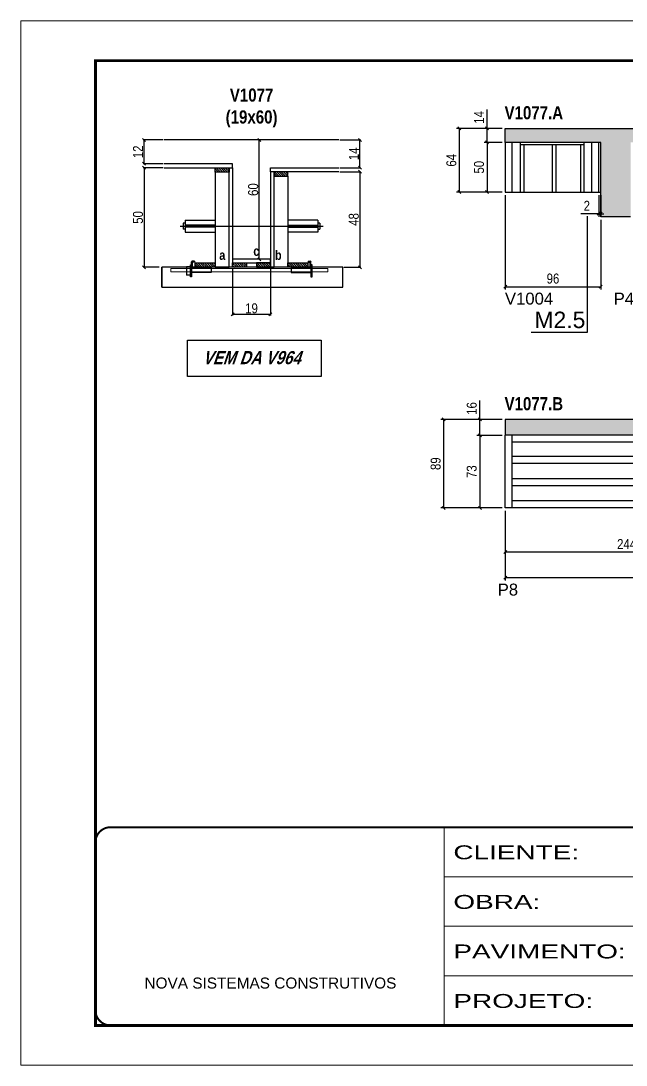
# Model space of a CAD drawing. Extents: x 3309 to 9563, y -2522 to 14608.
# Drawn here: x 8078 to 8686, y 4369 to 5419 of the extents above; entities that cross this region are included whole.
import ezdxf

# ---------------------------------------------------------------- set-up
doc = ezdxf.new("R2010")
doc.units = 0
for name, pattern in [('CONTINUO', [0]), ('DASHED', [0.75, 0.5, -0.25]), ('HIDDEN', [0.375, 0.25, -0.125])]:
    doc.linetypes.add(name, pattern=pattern)
for name, color, linetype in [('5', 5, 'Continuous'), ('barrote', 251, 'Continuous'), ('COTA', 241, 'Continuous'), ('detalhes', 4, 'Continuous'), ('NOMENCLATURA', 7, 'Continuous'), ('Painéis', 200, 'Continuous'), ('presilha', 1, 'Continuous'), ('SARR_2.2x10', 60, 'Continuous'), ('SARR_2.2x7', 40, 'Continuous'), ('SARR_3.5x7', 81, 'Continuous'), ('TENSOR', 3, 'Continuous')]:
    doc.layers.add(name, color=color, linetype=linetype)
for name, color, linetype, lineweight in [('CONCRETO', 251, 'Continuous', 25), ('Folhas', 255, 'Continuous', 9), ('SARRAFO DE PRESSAO', 251, 'DASHED', 9), ('SCO-___-LAJ', 2, 'Continuous', 0)]:
    doc.layers.add(name, color=color, linetype=linetype, lineweight=lineweight)
doc.styles.add('ARIAL', font='arial.ttf')
doc.styles.add('COTA TECNICA', font='techl___.ttf', dxfattribs={"height": 10})
doc.styles.add('COTA TECNICA 2X', font='techl___.ttf', dxfattribs={"height": 10})
doc.styles.get("Standard").update_dxf_attribs({"font": 'arial.ttf'})
doc.styles.add('TECNICA', font='techb___.ttf', dxfattribs={"height": 10})
doc.styles.add('Tecnologia', font='')
doc.styles.get('Tecnologia').set_extended_font_data('Forgotten Futurist')
doc.dimstyles.new('PAINEL', dxfattribs={"dimtxt": 10, "dimasz": 3, "dimexe": 3, "dimexo": 3, "dimgap": 3, "dimtad": 1, "dimdec": 1, "dimzin": 12, "dimdsep": 46, "dimtxsty": 'COTA TECNICA', "dimblk1": 'OBLIQUE', "dimblk2": 'OBLIQUE', "dimsah": 1, "dimcen": 0.9, "dimclrd": 4, "dimclre": 4, "dimclrt": 240, "dimadec": 1, "dimazin": 3, "dimtfac": 1, "dimtdec": 1, "dimtmove": 0, "dimatfit": 3, "dimfxl": 1, "dimtolj": 1, "dimtzin": 12, "dimarcsym": 0})
doc.dimstyles.new('SECAO', dxfattribs={"dimscale": 0.333333, "dimtxt": 5, "dimasz": 9, "dimexe": 3, "dimexo": 3, "dimgap": 3, "dimtad": 1, "dimdec": 1, "dimlfac": 0.5, "dimzin": 12, "dimdsep": 46, "dimtxsty": 'COTA TECNICA 2X', "dimblk1": 'OBLIQUE', "dimblk2": 'OBLIQUE', "dimsah": 1, "dimcen": 0.9, "dimclrd": 4, "dimclre": 4, "dimclrt": 240, "dimadec": 1, "dimazin": 3, "dimtfac": 1, "dimtdec": 1, "dimtmove": 0, "dimatfit": 3, "dimfxl": 1, "dimtolj": 1, "dimtzin": 12, "dimarcsym": 0})
pattern_1 = [(135, (41526.2587, -118340.598), (-1.122532015, -1.122532015), [])]

# ---------------------------------------------------------------- blocks, each defined once
blk = doc.blocks.new('9999999999')
at = {"color": 30, "linetype": 'CONTINUO'}
for p, q in [((98564.6, 34230.2), (98564.6, 34429.4)), ((98564.6, 34379.6), (99584, 34379.6)), ((98564.6, 34329.8), (99488, 34329.8)), ((98564.6, 34280), (99488, 34280))]:
    blk.add_line(p, q, dxfattribs=at)
at = {"color": 30, "linetype": 'CONTINUO', "const_width": 2}
blk.add_lwpolyline([(99584, 34230.2), (99584, 34414.4, 0.414214), (99569, 34429.4), (98229, 34429.4, 0.414214), (98214, 34414.4), (98214, 34245.2, 0.414214), (98229, 34230.2), (99584, 34230.2)], format="xyb", dxfattribs=at)
at = {"layer": 'Folhas'}
blk.add_lwpolyline([(98139, 34190.2), (99624, 34190.2), (99624, 35240.2), (98139, 35240.2)], close=True, dxfattribs=at)
at = {"layer": 'Folhas', "color": 30, "const_width": 3}
blk.add_lwpolyline([(98214, 34230.2), (99584, 34230.2), (99584, 35200.2), (98214, 35200.2)], close=True, dxfattribs=at)
at = {"color": 7, "linetype": 'Continuous', "ltscale": 5, "style": 'ARIAL'}
blk.add_text('NOVA SISTEMAS CONSTRUTIVOS', height=11.059, dxfattribs=at).set_placement((98263.2, 34267.2))
at = {"layer": 'Folhas', "color": 7, "style": 'Tecnologia', "width": 1.5}
for s, p in [('CLIENTE:', (98573.7, 34397.2)), ('OBRA:', (98573.7, 34347.3)), ('PAVIMENTO:', (98573.7, 34297.5)), ('PROJETO:', (98573.7, 34247.7))]:
    blk.add_text(s, height=14, dxfattribs=at).set_placement(p)
blk = doc.blocks.new('_Oblique')
at = {"color": 0, "linetype": 'ByBlock', "lineweight": -2}
blk.add_line((-0.5, -0.5), (0.5, 0.5), dxfattribs=at)
blk = doc.blocks.new('*D1319')
at = {"layer": 'COTA', "color": 4, "lineweight": -2, "transparency": 16777216}
for p, q in [((8290.7, 5170.6), (8290.7, 5123.1)), ((8328.7, 5170.6), (8328.7, 5123.1)), ((8328.7, 5124.1), (8290.7, 5124.1))]:
    blk.add_line(p, q, dxfattribs=at)
at = {"layer": 'Defpoints', "color": 0, "transparency": 16777216}
for p in [(8290.7, 5171.6), (8328.7, 5171.6), (8290.7, 5124.1)]:
    blk.add_point(p, dxfattribs=at)
at = {"layer": 'COTA', "color": 4, "lineweight": -2, "transparency": 16777216, "xscale": 3, "yscale": 3, "zscale": 3, "rotation": 180}
blk.add_blockref('_Oblique', (8290.7, 5124.1), dxfattribs=at)
at = {"layer": 'COTA', "color": 4, "lineweight": -2, "transparency": 16777216, "xscale": 3, "yscale": 3, "zscale": 3}
blk.add_blockref('_Oblique', (8328.7, 5124.1), dxfattribs=at)
at = {"layer": 'COTA', "color": 240, "transparency": 16777216, "insert": (8309.7, 5130.2), "char_height": 10, "attachment_point": 5, "style": 'COTA TECNICA 2X'}
blk.add_mtext('\\A1;19', dxfattribs=at)
blk = doc.blocks.new('PRESILHA METÁLICA 1')
at = {"layer": 'presilha'}
for p, q in [((7.5, 10.6), (7.5, 19.9)), ((12, 21), (8.6, 21)), ((9, 11.6), (9, 18.9)), ((12, 19.5), (9.6, 19.5)), ((12, 21), (12, 19.5)), ((0, 13), (6, 13)), ((0, 13), (0, 0)), ((6, 0), (0, 0)), ((6, 15.5), (7.5, 15.5)), ((6, -2.5), (6, 15.5)), ((6, 13), (6, 0)), ((7.5, 15.5), (7.5, -2.5)), ((37.5, 4.1), (7.5, 4.1)), ((37.5, 11), (9.6, 11)), ((37.5, 11), (37.5, 4.1)), ((7.5, -2.5), (6, -2.5))]:
    blk.add_line(p, q, dxfattribs=at)
for centre, radius, start, end in [((8.6, 19.9), 1.14, 90, 180), ((9.6, 18.9), 0.57, 90, 180), ((9.6, 11.6), 0.57, 180, 270)]:
    blk.add_arc(centre, radius, start, end, dxfattribs=at)
blk = doc.blocks.new('PRESILHA METÁLICA 2')
at = {"layer": 'presilha'}
for p, q in [((-5.2, 23.5), (-5.2, 22)), ((-5.2, 23.5), (-1.9, 23.5)), ((-5.2, 22), (-2.8, 22)), ((-2.2, 14.1), (-2.2, 21.4)), ((0.8, 18), (-0.8, 18)), ((-0.8, 18), (-0.8, 0)), ((-0.8, 14.6), (-0.8, 22.4)), ((0.8, 0), (0.8, 18)), ((-30.8, 13.5), (-30.8, 6.6)), ((-30.8, 13.5), (-2.8, 13.5)), ((-30.8, 6.6), (-0.8, 6.6)), ((-0.8, 0), (0.8, 0))]:
    blk.add_line(p, q, dxfattribs=at)
for centre, radius, start, end in [((-2.8, 21.4), 0.57, 0, 90), ((-1.9, 22.4), 1.14, 0, 90), ((-2.8, 14.1), 0.57, 270, 0)]:
    blk.add_arc(centre, radius, start, end, dxfattribs=at)
blk = doc.blocks.new('*D1320')
at = {"layer": 'COTA', "color": 4, "lineweight": -2, "transparency": 16777216}
for p, q in [((8221, 5271.6), (8200.7, 5271.6)), ((8201.7, 5271.6), (8201.7, 5171.6)), ((8216.9, 5171.6), (8200.7, 5171.6))]:
    blk.add_line(p, q, dxfattribs=at)
at = {"layer": 'Defpoints', "color": 0, "transparency": 16777216}
for p in [(8222, 5271.6), (8201.7, 5171.6), (8217.9, 5171.6)]:
    blk.add_point(p, dxfattribs=at)
at = {"layer": 'COTA', "color": 4, "lineweight": -2, "transparency": 16777216, "xscale": 3, "yscale": 3, "zscale": 3}
for p, rotation in [((8201.7, 5271.6), 90), ((8201.7, 5171.6), 270)]:
    blk.add_blockref('_Oblique', p, dxfattribs=dict(at, rotation=rotation))
at = {"layer": 'COTA', "color": 240, "transparency": 16777216, "insert": (8195.6, 5221.6), "char_height": 10, "attachment_point": 5, "rotation": 90, "style": 'COTA TECNICA 2X'}
blk.add_mtext('\\A1;50', dxfattribs=at)
blk = doc.blocks.new('*D1321')
at = {"layer": 'COTA', "color": 4, "lineweight": -2, "transparency": 16777216}
for p, q in [((8398.4, 5267.6), (8419.6, 5267.6)), ((8418.6, 5267.6), (8418.6, 5171.6)), ((8402.5, 5171.6), (8419.6, 5171.6))]:
    blk.add_line(p, q, dxfattribs=at)
at = {"layer": 'Defpoints', "color": 0, "transparency": 16777216}
for p in [(8397.4, 5267.6), (8401.5, 5171.6), (8418.6, 5171.6)]:
    blk.add_point(p, dxfattribs=at)
at = {"layer": 'COTA', "color": 4, "lineweight": -2, "transparency": 16777216, "xscale": 3, "yscale": 3, "zscale": 3}
for p, rotation in [((8418.6, 5267.6), 90), ((8418.6, 5171.6), 270)]:
    blk.add_blockref('_Oblique', p, dxfattribs=dict(at, rotation=rotation))
at = {"layer": 'COTA', "color": 240, "transparency": 16777216, "insert": (8412.5, 5219.6), "char_height": 10, "attachment_point": 5, "rotation": 90, "style": 'COTA TECNICA 2X'}
blk.add_mtext('\\A1;48', dxfattribs=at)
blk = doc.blocks.new('*D1322')
at = {"layer": 'COTA', "color": 4, "lineweight": -2, "transparency": 16777216}
for p, q in [((8327.7, 5299.6), (8316.5, 5299.6)), ((8317.5, 5179.6), (8317.5, 5299.6)), ((8327.7, 5179.6), (8316.5, 5179.6))]:
    blk.add_line(p, q, dxfattribs=at)
at = {"layer": 'Defpoints', "color": 0, "transparency": 16777216}
for p in [(8317.5, 5299.6), (8328.7, 5299.6), (8328.7, 5179.6)]:
    blk.add_point(p, dxfattribs=at)
at = {"layer": 'COTA', "color": 4, "lineweight": -2, "transparency": 16777216, "xscale": 3, "yscale": 3, "zscale": 3}
for p, rotation in [((8317.5, 5299.6), 90), ((8317.5, 5179.6), 270)]:
    blk.add_blockref('_Oblique', p, dxfattribs=dict(at, rotation=rotation))
at = {"layer": 'COTA', "color": 240, "transparency": 16777216, "insert": (8311.4, 5249.6), "char_height": 10, "attachment_point": 5, "rotation": 90, "style": 'COTA TECNICA 2X'}
blk.add_mtext('\\A1;60', dxfattribs=at)
blk = doc.blocks.new('*D1323')
at = {"layer": 'COTA', "color": 4, "lineweight": -2, "transparency": 16777216}
for p, q in [((8398.4, 5299.6), (8419.6, 5299.6)), ((8418.6, 5271.6), (8418.6, 5299.6)), ((8398.4, 5271.6), (8419.6, 5271.6))]:
    blk.add_line(p, q, dxfattribs=at)
at = {"layer": 'Defpoints', "color": 0, "transparency": 16777216}
for p in [(8397.4, 5299.6), (8418.6, 5299.6), (8397.4, 5271.6)]:
    blk.add_point(p, dxfattribs=at)
at = {"layer": 'COTA', "color": 4, "lineweight": -2, "transparency": 16777216, "xscale": 3, "yscale": 3, "zscale": 3}
for p, rotation in [((8418.6, 5299.6), 90), ((8418.6, 5271.6), 270)]:
    blk.add_blockref('_Oblique', p, dxfattribs=dict(at, rotation=rotation))
at = {"layer": 'COTA', "color": 240, "transparency": 16777216, "insert": (8412.6, 5285.6), "char_height": 10, "attachment_point": 5, "rotation": 90, "style": 'COTA TECNICA 2X'}
blk.add_mtext('\\A1;14', dxfattribs=at)
blk = doc.blocks.new('*D1326')
at = {"layer": 'COTA', "color": 4, "lineweight": -2, "transparency": 16777216}
for p, q in [((8221, 5299.6), (8200.7, 5299.6)), ((8201.7, 5275.6), (8201.7, 5299.6)), ((8221, 5275.6), (8200.7, 5275.6))]:
    blk.add_line(p, q, dxfattribs=at)
at = {"layer": 'Defpoints', "color": 0, "transparency": 16777216}
for p in [(8201.7, 5299.6), (8222, 5299.6), (8222, 5275.6)]:
    blk.add_point(p, dxfattribs=at)
at = {"layer": 'COTA', "color": 4, "lineweight": -2, "transparency": 16777216, "xscale": 3, "yscale": 3, "zscale": 3}
for p, rotation in [((8201.7, 5299.6), 90), ((8201.7, 5275.6), 270)]:
    blk.add_blockref('_Oblique', p, dxfattribs=dict(at, rotation=rotation))
at = {"layer": 'COTA', "color": 240, "transparency": 16777216, "insert": (8195.6, 5287.6), "char_height": 10, "attachment_point": 5, "rotation": 90, "style": 'COTA TECNICA 2X'}
blk.add_mtext('\\A1;12', dxfattribs=at)
blk = doc.blocks.new('*D1327')
at = {"layer": 'COTA', "color": 4, "lineweight": -2, "transparency": 16777216}
for p, q in [((8564.7, 5244.1), (8564.7, 5149)), ((8660.7, 5219.1), (8660.7, 5149)), ((8564.7, 5152), (8660.7, 5152))]:
    blk.add_line(p, q, dxfattribs=at)
at = {"layer": 'Defpoints', "color": 0, "transparency": 16777216}
for p in [(8564.7, 5247.1), (8660.7, 5222.1), (8660.7, 5152)]:
    blk.add_point(p, dxfattribs=at)
at = {"layer": 'COTA', "color": 4, "lineweight": -2, "transparency": 16777216, "xscale": 3, "yscale": 3, "zscale": 3, "rotation": 180}
blk.add_blockref('_Oblique', (8564.7, 5152), dxfattribs=at)
at = {"layer": 'COTA', "color": 4, "lineweight": -2, "transparency": 16777216, "xscale": 3, "yscale": 3, "zscale": 3}
blk.add_blockref('_Oblique', (8660.7, 5152), dxfattribs=at)
at = {"layer": 'COTA', "color": 240, "transparency": 16777216, "insert": (8612.7, 5160.1), "char_height": 10, "attachment_point": 5, "style": 'COTA TECNICA'}
blk.add_mtext('\\A1;96', dxfattribs=at)
blk = doc.blocks.new('*D1331')
at = {"layer": 'COTA', "color": 4, "lineweight": -2, "transparency": 16777216}
for p, q in [((8658.7, 5244.1), (8658.7, 5222.3)), ((8660.7, 5244.1), (8660.7, 5222.3)), ((8658.7, 5225.3), (8640.6, 5225.3)), ((8660.7, 5225.3), (8658.7, 5225.3)), ((8660.7, 5225.3), (8663.7, 5225.3))]:
    blk.add_line(p, q, dxfattribs=at)
at = {"layer": 'Defpoints', "color": 0, "transparency": 16777216}
for p in [(8658.7, 5247.1), (8660.7, 5247.1), (8660.7, 5225.3)]:
    blk.add_point(p, dxfattribs=at)
at = {"layer": 'COTA', "color": 4, "lineweight": -2, "transparency": 16777216, "xscale": 3, "yscale": 3, "zscale": 3}
blk.add_blockref('_Oblique', (8658.7, 5225.3), dxfattribs=at)
at = {"layer": 'COTA', "color": 4, "lineweight": -2, "transparency": 16777216, "xscale": 3, "yscale": 3, "zscale": 3, "rotation": 180}
blk.add_blockref('_Oblique', (8660.7, 5225.3), dxfattribs=at)
at = {"layer": 'COTA', "color": 240, "transparency": 16777216, "insert": (8646.7, 5233.3), "char_height": 10, "attachment_point": 5, "style": 'COTA TECNICA'}
blk.add_mtext('\\A1;2', dxfattribs=at)
blk = doc.blocks.new('*D1382')
at = {"layer": 'COTA', "color": 4, "lineweight": -2, "transparency": 16777216}
for p, q in [((8561.7, 5297.1), (8543.5, 5297.1)), ((8546.5, 5297.1), (8546.5, 5247.1)), ((8561.7, 5247.1), (8543.5, 5247.1))]:
    blk.add_line(p, q, dxfattribs=at)
at = {"layer": 'Defpoints', "color": 0, "transparency": 16777216}
for p in [(8564.7, 5297.1), (8546.5, 5247.1), (8564.7, 5247.1)]:
    blk.add_point(p, dxfattribs=at)
at = {"layer": 'COTA', "color": 4, "lineweight": -2, "transparency": 16777216, "xscale": 3, "yscale": 3, "zscale": 3}
for p, rotation in [((8546.5, 5297.1), 90), ((8546.5, 5247.1), 270)]:
    blk.add_blockref('_Oblique', p, dxfattribs=dict(at, rotation=rotation))
at = {"layer": 'COTA', "color": 240, "transparency": 16777216, "insert": (8538.4, 5272.1), "char_height": 10, "attachment_point": 5, "rotation": 90, "style": 'COTA TECNICA'}
blk.add_mtext('\\A1;50', dxfattribs=at)
blk = doc.blocks.new('*D1383')
at = {"layer": 'COTA', "color": 4, "lineweight": -2, "transparency": 16777216}
for p, q in [((8546.5, 5311.1), (8546.5, 5330.2)), ((8561.7, 5311.1), (8543.5, 5311.1)), ((8546.5, 5297.1), (8546.5, 5311.1)), ((8561.7, 5297.1), (8543.5, 5297.1))]:
    blk.add_line(p, q, dxfattribs=at)
at = {"layer": 'Defpoints', "color": 0, "transparency": 16777216}
for p in [(8546.5, 5311.1), (8564.7, 5311.1), (8564.7, 5297.1)]:
    blk.add_point(p, dxfattribs=at)
at = {"layer": 'COTA', "color": 4, "lineweight": -2, "transparency": 16777216, "xscale": 3, "yscale": 3, "zscale": 3}
for p, rotation in [((8546.5, 5311.1), 90), ((8546.5, 5297.1), 270)]:
    blk.add_blockref('_Oblique', p, dxfattribs=dict(at, rotation=rotation))
at = {"layer": 'COTA', "color": 240, "transparency": 16777216, "insert": (8538.4, 5322.2), "char_height": 10, "attachment_point": 5, "rotation": 90, "style": 'COTA TECNICA'}
blk.add_mtext('\\A1;14', dxfattribs=at)
blk = doc.blocks.new('*D1386')
at = {"layer": 'COTA', "color": 4, "linetype": 'ByBlock', "lineweight": -2, "transparency": 16777216}
for p, q in [((8564.7, 4926.5), (8564.7, 4882.1)), ((8808.7, 4926.5), (8808.7, 4882.1)), ((8808.7, 4885.1), (8564.7, 4885.1))]:
    blk.add_line(p, q, dxfattribs=at)
at = {"layer": 'Defpoints', "color": 0, "linetype": 'ByBlock', "transparency": 16777216}
for p in [(8564.7, 4929.5), (8808.7, 4929.5), (8564.7, 4885.1)]:
    blk.add_point(p, dxfattribs=at)
at = {"layer": 'COTA', "color": 4, "linetype": 'ByBlock', "lineweight": -2, "transparency": 16777216, "xscale": 3, "yscale": 3, "zscale": 3, "rotation": 180}
blk.add_blockref('_Oblique', (8564.7, 4885.1), dxfattribs=at)
at = {"layer": 'COTA', "color": 4, "linetype": 'ByBlock', "lineweight": -2, "transparency": 16777216, "xscale": 3, "yscale": 3, "zscale": 3}
blk.add_blockref('_Oblique', (8808.7, 4885.1), dxfattribs=at)
at = {"layer": 'COTA', "color": 240, "linetype": 'ByBlock', "transparency": 16777216, "insert": (8686.7, 4893.2), "char_height": 10, "attachment_point": 5, "style": 'COTA TECNICA'}
blk.add_mtext('\\A1;244', dxfattribs=at)
blk = doc.blocks.new('*D1389')
at = {"layer": 'COTA', "color": 4, "linetype": 'ByBlock', "lineweight": -2, "transparency": 16777216}
for p, q in [((8564.7, 4926.5), (8564.7, 4856.4)), ((9111.7, 4926.5), (9111.7, 4856.4)), ((9111.7, 4859.4), (8564.7, 4859.4))]:
    blk.add_line(p, q, dxfattribs=at)
at = {"layer": 'Defpoints', "color": 0, "linetype": 'ByBlock', "transparency": 16777216}
for p in [(8564.7, 4929.5), (9111.7, 4929.5), (8564.7, 4859.4)]:
    blk.add_point(p, dxfattribs=at)
at = {"layer": 'COTA', "color": 4, "linetype": 'ByBlock', "lineweight": -2, "transparency": 16777216, "xscale": 3, "yscale": 3, "zscale": 3, "rotation": 180}
blk.add_blockref('_Oblique', (8564.7, 4859.4), dxfattribs=at)
at = {"layer": 'COTA', "color": 4, "linetype": 'ByBlock', "lineweight": -2, "transparency": 16777216, "xscale": 3, "yscale": 3, "zscale": 3}
blk.add_blockref('_Oblique', (9111.7, 4859.4), dxfattribs=at)
at = {"layer": 'COTA', "color": 240, "linetype": 'ByBlock', "transparency": 16777216, "insert": (8838.2, 4867.5), "char_height": 10, "attachment_point": 5, "style": 'COTA TECNICA'}
blk.add_mtext('\\A1;547', dxfattribs=at)
blk = doc.blocks.new('*D1393')
at = {"layer": 'COTA', "color": 4, "lineweight": -2, "transparency": 16777216}
for p, q in [((8561.7, 5018.5), (8499.9, 5018.5)), ((8502.9, 4929.5), (8502.9, 5018.5)), ((8561.7, 4929.5), (8499.9, 4929.5))]:
    blk.add_line(p, q, dxfattribs=at)
at = {"layer": 'Defpoints', "color": 0, "transparency": 16777216}
for p in [(8502.9, 5018.5), (8564.7, 5018.5), (8564.7, 4929.5)]:
    blk.add_point(p, dxfattribs=at)
at = {"layer": 'COTA', "color": 4, "lineweight": -2, "transparency": 16777216, "xscale": 3, "yscale": 3, "zscale": 3}
for p, rotation in [((8502.9, 5018.5), 90), ((8502.9, 4929.5), 270)]:
    blk.add_blockref('_Oblique', p, dxfattribs=dict(at, rotation=rotation))
at = {"layer": 'COTA', "color": 240, "transparency": 16777216, "insert": (8494.8, 4974), "char_height": 10, "attachment_point": 5, "rotation": 90, "style": 'COTA TECNICA'}
blk.add_mtext('\\A1;89', dxfattribs=at)
blk = doc.blocks.new('*D1398')
at = {"layer": 'COTA', "color": 4, "lineweight": -2, "transparency": 16777216}
for p, q in [((8561.7, 5002.5), (8536.2, 5002.5)), ((8539.2, 5002.5), (8539.2, 4929.5)), ((8561.7, 4929.5), (8536.2, 4929.5))]:
    blk.add_line(p, q, dxfattribs=at)
at = {"layer": 'Defpoints', "color": 0, "transparency": 16777216}
for p in [(8564.7, 5002.5), (8539.2, 4929.5), (8564.7, 4929.5)]:
    blk.add_point(p, dxfattribs=at)
at = {"layer": 'COTA', "color": 4, "lineweight": -2, "transparency": 16777216, "xscale": 3, "yscale": 3, "zscale": 3}
for p, rotation in [((8539.2, 5002.5), 90), ((8539.2, 4929.5), 270)]:
    blk.add_blockref('_Oblique', p, dxfattribs=dict(at, rotation=rotation))
at = {"layer": 'COTA', "color": 240, "transparency": 16777216, "insert": (8531, 4966), "char_height": 10, "attachment_point": 5, "rotation": 90, "style": 'COTA TECNICA'}
blk.add_mtext('\\A1;73', dxfattribs=at)
blk = doc.blocks.new('*D1394')
at = {"layer": 'COTA', "color": 4, "lineweight": -2, "transparency": 16777216}
for p, q in [((8539.2, 5018.5), (8539.2, 5037.5)), ((8561.7, 5018.5), (8536.2, 5018.5)), ((8539.2, 5002.5), (8539.2, 5018.5)), ((8561.7, 5002.5), (8536.2, 5002.5))]:
    blk.add_line(p, q, dxfattribs=at)
at = {"layer": 'Defpoints', "color": 0, "transparency": 16777216}
for p in [(8539.2, 5018.5), (8564.7, 5018.5), (8564.7, 5002.5)]:
    blk.add_point(p, dxfattribs=at)
at = {"layer": 'COTA', "color": 4, "lineweight": -2, "transparency": 16777216, "xscale": 3, "yscale": 3, "zscale": 3}
for p, rotation in [((8539.2, 5018.5), 90), ((8539.2, 5002.5), 270)]:
    blk.add_blockref('_Oblique', p, dxfattribs=dict(at, rotation=rotation))
at = {"layer": 'COTA', "color": 240, "transparency": 16777216, "insert": (8531.1, 5029.5), "char_height": 10, "attachment_point": 5, "rotation": 90, "style": 'COTA TECNICA'}
blk.add_mtext('\\A1;16', dxfattribs=at)
blk = doc.blocks.new('*D1400')
at = {"layer": 'COTA', "color": 4, "lineweight": -2, "transparency": 16777216}
for p, q in [((8561.7, 5311.1), (8515.7, 5311.1)), ((8518.7, 5247.1), (8518.7, 5311.1)), ((8561.7, 5247.1), (8515.7, 5247.1))]:
    blk.add_line(p, q, dxfattribs=at)
at = {"layer": 'Defpoints', "color": 0, "transparency": 16777216}
for p in [(8518.7, 5311.1), (8564.7, 5311.1), (8564.7, 5247.1)]:
    blk.add_point(p, dxfattribs=at)
at = {"layer": 'COTA', "color": 4, "lineweight": -2, "transparency": 16777216, "xscale": 3, "yscale": 3, "zscale": 3}
for p, rotation in [((8518.7, 5311.1), 90), ((8518.7, 5247.1), 270)]:
    blk.add_blockref('_Oblique', p, dxfattribs=dict(at, rotation=rotation))
at = {"layer": 'COTA', "color": 240, "transparency": 16777216, "insert": (8510.6, 5279.1), "char_height": 10, "attachment_point": 5, "rotation": 90, "style": 'COTA TECNICA'}
blk.add_mtext('\\A1;64', dxfattribs=at)

msp = doc.modelspace()

# ---------------------------------------------------------------- hatches: boundary and pattern name
at = {"layer": 'COTA'}
h = msp.add_hatch(dxfattribs=at)
h.set_pattern_fill('AR-CONC', color=256, scale=0.03)
h.set_pattern_definition([(50, (4, -25.072), (5.46554, -0.4781726), [0.5715, -6.2865]), (355, (4, -25.072), (-1.0573026, 5.7317054), [0.4572, -5.0292175]), (100.451445, (4.4555, -25.1117), (4.4082374, 5.2535326), [0.4857003, -5.3427073]), (46.1842, (4, -23.548), (8.1323712, -1.26127), [0.85725, -9.42975]), (96.63556, (4.678, -23.653), (7.122124, 7.422784), [0.728551, -8.014068]), (351.18415, (4, -23.548), (7.122124, 7.422784), [0.685799, -7.543792]), (21, (4.762, -23.929), (4.5484317, -3.067956), [0.5715, -6.2865]), (326, (4.762, -23.929), (1.8540609, 5.525639), [0.4572, -5.0292]), (71.451445, (5.141, -24.1845), (6.4024926, 2.457683), [0.4857003, -5.342698]), (37.5, (4, -25.0719), (0.0926581, 2.53665117), [0, -4.96824, 0, -5.1054, 0, -5.04825]), (7.5, (4, -25.072), (2.0045899, 3.00541724), [0, -2.91084, 0, -4.85394, 0, -1.92405]), (327.5, (2.3007, -25.0719), (4.06771786, -0.17186232), [0, -1.905, 0, -5.9436, 0, -7.8867]), (317.5, (1.5387, -25.072), (4.4438754, 0.7627947), [0, -2.4765, 0, -3.94716, 0, -5.6007])])
h.paths.add_polyline_path([(8690.74, 5297.1), (9237.74, 5297.1), (9237.74, 5311.1), (8564.74, 5311.1), (8564.74, 5297.1), (8660.74, 5297.1), (8660.74, 5247.1), (8660.74, 5222.1), (8690.74, 5222.1)])
h = msp.add_hatch(dxfattribs=at)
h.set_pattern_fill('AR-CONC', color=256, scale=0.03)
h.set_pattern_definition([(50, (0, -317.642), (5.46554, -0.4781726), [0.5715, -6.2865]), (355, (0, -317.642), (-1.0573026, 5.7317054), [0.4572, -5.0292175]), (100.451445, (0.4555, -317.682), (4.4082374, 5.2535326), [0.4857003, -5.3427073]), (46.1842, (0, -316.118), (8.1323712, -1.26127), [0.85725, -9.42975]), (96.63556, (0.678, -316.223), (7.122124, 7.422784), [0.728551, -8.014068]), (351.18415, (0, -316.118), (7.122124, 7.422784), [0.685799, -7.543792]), (21, (0.762, -316.499), (4.5484317, -3.067956), [0.5715, -6.2865]), (326, (0.762, -316.499), (1.8540609, 5.525639), [0.4572, -5.0292]), (71.451445, (1.141, -316.755), (6.4024926, 2.457683), [0.4857003, -5.342698]), (37.5, (0, -317.6422), (0.0926581, 2.53665117), [0, -4.96824, 0, -5.1054, 0, -5.04825]), (7.5, (0, -317.6422), (2.0045899, 3.00541724), [0, -2.91084, 0, -4.85394, 0, -1.92405]), (327.5, (-1.6993, -317.6422), (4.06771786, -0.17186232), [0, -1.905, 0, -5.9436, 0, -7.8867]), (317.5, (-2.4613, -317.6422), (4.4438754, 0.7627947), [0, -2.4765, 0, -3.94716, 0, -5.6007])])
h.paths.add_polyline_path([(9111.74, 4929.53), (9141.74, 4929.53), (9141.74, 4954.53), (9141.74, 5004.53), (9237.74, 5004.53), (9237.74, 5018.53), (8564.74, 5018.53), (8564.74, 5002.53), (9111.74, 5002.53)])
at = {"layer": 'SARR_2.2x10'}
h = msp.add_hatch(dxfattribs=at)
h.set_pattern_fill('ANSI31', color=256, scale=0.5, angle=90)
h.set_pattern_definition([(135, (41446.6587, -118340.598), (-1.122532015, -1.122532015), [])])
h.paths.add_polyline_path([(8253.12, 5175.97), (8253.12, 5171.57), (8273.12, 5171.57), (8273.12, 5175.97)])
h = msp.add_hatch(dxfattribs=at)
h.set_pattern_fill('ANSI31', color=256, scale=0.5, angle=90)
h.set_pattern_definition([(135, (41539.8587, -118340.598), (-1.122532015, -1.122532015), [])])
h.paths.add_polyline_path([(8346.32, 5175.97), (8346.32, 5171.57), (8366.32, 5171.57), (8366.32, 5175.97)])
at = {"layer": 'SARR_2.2x7'}
h = msp.add_hatch(dxfattribs=at)
h.set_pattern_fill('ANSI31', color=256, scale=0.5, angle=90)
h.set_pattern_definition([(135, (41460.6587, -118244.998), (-1.122532015, -1.122532015), [])])
h.paths.add_polyline_path([(8287.12, 5271.57), (8287.12, 5267.17), (8273.12, 5267.17), (8273.12, 5271.57)])
h = msp.add_hatch(dxfattribs=at)
h.set_pattern_fill('ANSI31', color=256, scale=0.5, angle=90)
h.set_pattern_definition([(135, (41440.6587, -118248.998), (-1.122532015, -1.122532015), [])])
h.paths.add_polyline_path([(8332.32, 5267.57), (8332.32, 5263.17), (8346.32, 5263.17), (8346.32, 5267.57)])
h = msp.add_hatch(dxfattribs=at)
h.set_pattern_fill('ANSI31', color=256, scale=0.5, angle=90)
h.set_pattern_definition(pattern_1)
h.paths.add_polyline_path([(8304.72, 5171.57), (8304.72, 5175.97), (8290.72, 5175.97), (8290.72, 5171.57)])
h = msp.add_hatch(dxfattribs=at)
h.set_pattern_fill('ANSI31', color=256, scale=0.5, angle=90)
h.set_pattern_definition(pattern_1)
h.paths.add_polyline_path([(8314.72, 5175.97), (8314.72, 5171.57), (8328.72, 5171.57), (8328.72, 5175.97)])

# ---------------------------------------------------------------- linework, layer by layer
at = {"ltscale": 3}
for p, q in [((8243.12, 5218.74), (8243.12, 5206.74)), ((8243.12, 5218.74), (8273.12, 5218.74)), ((8376.32, 5218.74), (8346.32, 5218.74)), ((8376.32, 5218.74), (8376.32, 5206.74)), ((8241.12, 5215.74), (8241.12, 5209.74)), ((8243.12, 5215.74), (8241.12, 5215.74)), ((8243.12, 5209.74), (8241.12, 5209.74)), ((8273.12, 5213.74), (8243.12, 5213.74)), ((8273.12, 5211.74), (8243.12, 5211.74)), ((8346.32, 5213.74), (8376.32, 5213.74)), ((8346.32, 5211.74), (8376.32, 5211.74)), ((8378.32, 5215.74), (8376.32, 5215.74)), ((8376.32, 5209.74), (8378.32, 5209.74)), ((8378.32, 5215.74), (8378.32, 5209.74)), ((8243.12, 5206.74), (8273.12, 5206.74)), ((8376.32, 5206.74), (8346.32, 5206.74))]:
    msp.add_line(p, q, dxfattribs=at)
at = {"layer": 'barrote'}
msp.add_lwpolyline([(8219.66, 5151.57), (8401.58, 5151.57), (8401.58, 5171.57), (8219.66, 5171.57)], close=True, dxfattribs=at)
at = {"layer": 'CONCRETO', "linetype": 'Continuous'}
msp.add_line((8397.42, 5299.57), (8222.02, 5299.57), dxfattribs=at)
at = {"layer": 'COTA'}
for p, q in [((8564.74, 5297.1), (8564.74, 5311.1)), ((8564.74, 5311.1), (9237.74, 5311.1)), ((8660.74, 5222.1), (8660.74, 5247.1)), ((8690.74, 5222.1), (8660.74, 5222.1)), ((9237.74, 5018.53), (8564.74, 5018.53)), ((8564.74, 5018.53), (8564.74, 5002.53))]:
    msp.add_line(p, q, dxfattribs=at)
at = {"layer": 'detalhes', "color": 250}
msp.add_line((8219.66, 5151.57), (8219.66, 5171.57), dxfattribs=at)
at = {"layer": 'NOMENCLATURA', "linetype": 'Continuous'}
for p, q in [((8647.29, 5106.18), (8647.29, 5222.82)), ((8590.73, 5106.18), (8647.29, 5106.18))]:
    msp.add_line(p, q, dxfattribs=at)
at = {"layer": 'NOMENCLATURA', "elevation": 0}
msp.add_lwpolyline([(8245.28, 5098.21), (8379.82, 5098.21), (8379.82, 5061.75), (8245.28, 5061.75)], close=True, dxfattribs=at)
at = {"layer": 'Painéis', "linetype": 'ByBlock'}
for p, q in [((8660.74, 5297.1), (8564.74, 5297.1)), ((8564.74, 5297.1), (8564.74, 5247.1)), ((8658.74, 5247.1), (8658.74, 5297.1)), ((8660.74, 5247.1), (8660.74, 5297.1)), ((8564.74, 5247.1), (8660.74, 5247.1)), ((9111.74, 5002.53), (8564.74, 5002.53)), ((8564.74, 4929.53), (8564.74, 5002.53)), ((9111.74, 4929.53), (8564.74, 4929.53))]:
    msp.add_line(p, q, dxfattribs=at)
at = {"layer": 'Painéis', "linetype": 'Continuous', "elevation": 0}
for points in [[(8222.02, 5271.57), (8290.72, 5271.57), (8290.72, 5275.57), (8222.02, 5275.57)], [(8397.42, 5267.57), (8328.72, 5267.57), (8328.72, 5271.57), (8397.42, 5271.57)]]:
    msp.add_lwpolyline(points, dxfattribs=at)
at = {"layer": 'Painéis', "linetype": 'Continuous'}
for points in [[(8287.12, 5171.57), (8287.12, 5271.57), (8290.72, 5271.57), (8290.72, 5171.57)], [(8332.32, 5171.57), (8332.32, 5267.57), (8328.72, 5267.57), (8328.72, 5171.57)], [(8328.72, 5179.57), (8290.72, 5179.57), (8290.72, 5175.97), (8328.72, 5175.97)]]:
    msp.add_lwpolyline(points, close=True, dxfattribs=at)
at = {"layer": 'SARR_2.2x10'}
for points in [[(8253.12, 5175.97), (8273.12, 5175.97), (8273.12, 5171.57), (8253.12, 5171.57)], [(8346.32, 5175.97), (8366.32, 5175.97), (8366.32, 5171.57), (8346.32, 5171.57)]]:
    msp.add_lwpolyline(points, close=True, dxfattribs=at)
at = {"layer": 'SARR_2.2x7', "linetype": 'Continuous'}
for p, q in [((8571.74, 5247.1), (8571.74, 5297.1)), ((8579.74, 5294.9), (8643.74, 5294.9)), ((8651.74, 5247.1), (8651.74, 5297.1)), ((8571.74, 4929.53), (8571.74, 5002.53)), ((8808.74, 4995.53), (8571.74, 4995.53)), ((8808.74, 4981.15), (8571.74, 4981.15)), ((8808.74, 4974.15), (8571.74, 4974.15)), ((8808.74, 4958.79), (8571.74, 4958.79)), ((8808.74, 4951.79), (8571.74, 4951.79)), ((8808.74, 4936.53), (8571.74, 4936.53))]:
    msp.add_line(p, q, dxfattribs=at)
at = {"layer": 'SARR_2.2x7', "elevation": 0}
for points in [[(8273.12, 5271.57), (8287.12, 5271.57), (8287.12, 5267.17), (8273.12, 5267.17)], [(8346.32, 5267.57), (8332.32, 5267.57), (8332.32, 5263.17), (8346.32, 5263.17)]]:
    msp.add_lwpolyline(points, close=True, dxfattribs=at)
at = {"layer": 'SARR_2.2x7'}
for points in [[(8290.72, 5175.97), (8304.72, 5175.97), (8304.72, 5171.57), (8290.72, 5171.57)], [(8328.72, 5175.97), (8314.72, 5175.97), (8314.72, 5171.57), (8328.72, 5171.57)]]:
    msp.add_lwpolyline(points, close=True, dxfattribs=at)
at = {"layer": 'SARR_3.5x7'}
for p, q in [((8579.74, 5297.1), (8579.74, 5247.1)), ((8583.24, 5294.9), (8583.24, 5247.1)), ((8611.93, 5294.9), (8611.93, 5247.1)), ((8615.43, 5294.9), (8615.43, 5247.1)), ((8640.24, 5294.9), (8640.24, 5247.1)), ((8643.74, 5297.1), (8643.74, 5247.1))]:
    msp.add_line(p, q, dxfattribs=at)
for points in [[(8287.12, 5267.17), (8273.12, 5267.17), (8273.12, 5171.57), (8287.12, 5171.57)], [(8332.32, 5263.17), (8346.32, 5263.17), (8346.32, 5171.57), (8332.32, 5171.57)]]:
    msp.add_lwpolyline(points, close=True, dxfattribs=at)
at = {"layer": 'SCO-___-LAJ', "color": 1}
msp.add_lwpolyline([(8228.67, 5170.24), (8386.5, 5170.24), (8386.5, 5167.04), (8228.67, 5167.04)], close=True, dxfattribs=at)
at = {"layer": 'TENSOR', "linetype": 'HIDDEN', "ltscale": 0.5}
msp.add_line((8238.12, 5212.74), (8381.62, 5212.74), dxfattribs=at)

# ---------------------------------------------------------------- block references
at = {"layer": 'presilha', "xscale": 0.6666666666666666, "yscale": 0.6666666666666666, "zscale": 0.6666666666666666}
for name, p in [('PRESILHA METÁLICA 1', (8244.25, 5163.6)), ('PRESILHA METÁLICA 2', (8370, 5161.94))]:
    msp.add_blockref(name, p, dxfattribs=at)
at = {"layer": 'SARRAFO DE PRESSAO', "color": 6, "linetype": 'ByBlock'}
msp.add_blockref('9999999999', (-90061.11, -29820.95), dxfattribs=at)

# ---------------------------------------------------------------- texts
at = {"layer": '5', "linetype": 'Continuous'}
for s, rotation, p in [('V1004', 359.99996, (8564.4, 5134)), ('P40', 0.00004, (8673.69, 5134)), ('P8', 359.99996, (8557.12, 4841.43))]:
    msp.add_text(s, height=12, rotation=rotation, dxfattribs=at).set_placement(p)
at = {"layer": 'detalhes', "style": 'TECNICA'}
for s, p in [('c', (8311.54, 5183.04)), ('b', (8333.22, 5178.92)), ('a', (8277.25, 5178.93))]:
    msp.add_text(s, height=9.6, dxfattribs=at).set_placement(p)
at = {"layer": 'NOMENCLATURA', "style": 'TECNICA'}
for s, p in [('V1077.A', (8564.03, 5320.29)), ('V1077.B', (8564.03, 5027.72))]:
    msp.add_text(s, height=13.2, dxfattribs=at).set_placement(p)
at = {"layer": 'NOMENCLATURA', "linetype": 'Continuous'}
msp.add_text('M2.5', height=16.5, dxfattribs=at).set_placement((8594.02, 5110.38))
at = {"layer": 'NOMENCLATURA', "insert": (8309.75, 5351.27), "char_height": 13.2, "attachment_point": 2, "style": 'TECNICA'}
msp.add_mtext_dynamic_manual_height_columns('V1077\\P(19x60)', width=300.2766, gutter_width=1, heights=[0], dxfattribs=at)
at = {"layer": 'NOMENCLATURA', "insert": (8309.72, 5087.25), "char_height": 13.2, "width": 300.2766, "attachment_point": 2, "style": 'TECNICA'}
msp.add_mtext('{\\Q19;VEM DA V964}', dxfattribs=at)

# ---------------------------------------------------------------- dimensions: what is measured, and where the dimension line sits
at = {"layer": 'COTA'}
for base, p1, p2, angle, dimstyle, picture, middle in [((8546.47, 5311.1), (8564.74, 5297.1), (8564.74, 5311.1), 90, 'PAINEL', '*D1383', (8538.39, 5322.16)), ((8518.75, 5311.1), (8564.74, 5247.1), (8564.74, 5311.1), 90, 'PAINEL', '*D1400', (8510.65, 5279.1)), ((8201.67, 5299.57), (8222.02, 5275.57), (8222.02, 5299.57), 90, 'SECAO', '*D1326', (8195.61, 5287.57)), ((8418.64, 5299.57), (8397.42, 5271.57), (8397.42, 5299.57), 90, 'SECAO', '*D1323', (8412.57, 5285.57)), ((8546.47, 5247.1), (8564.74, 5297.1), (8564.74, 5247.1), 90, 'PAINEL', '*D1382', (8538.36, 5272.1)), ((8201.67, 5171.57, 0), (8222.02, 5271.57), (8217.91, 5171.57, 0), 90, 'SECAO', '*D1320', (8195.56, 5221.57, 0)), ((8418.64, 5171.57, 0), (8397.42, 5267.57), (8401.53, 5171.57, 0), 90, 'SECAO', '*D1321', (8412.54, 5219.57, 0)), ((8660.74, 5152.01), (8564.74, 5247.1), (8660.74, 5222.1), 180, 'PAINEL', '*D1327', (8612.74, 5160.14)), ((8539.19, 5018.53), (8564.74, 5002.53), (8564.74, 5018.53), 90, 'PAINEL', '*D1394', (8531.09, 5029.54)), ((8502.93, 5018.53), (8564.74, 4929.53), (8564.74, 5018.53), 90, 'PAINEL', '*D1393', (8494.83, 4974.03)), ((8539.19, 4929.53), (8564.74, 5002.53), (8564.74, 4929.53), 90, 'PAINEL', '*D1398', (8530.97, 4966.03))]:
    dim = msp.add_linear_dim(base=base, p1=p1, p2=p2, angle=angle, dimstyle=dimstyle, dxfattribs=at)
    dim.commit()
    dim.dimension.update_dxf_attribs({"geometry": picture, "text_midpoint": middle})
for base, p1, p2, angle, picture, middle in [((8317.54, 5299.57), (8328.72, 5179.57), (8328.72, 5299.57), 90, '*D1322', (8317.54, 5249.57)), ((8290.72, 5124.1), (8328.72, 5171.57), (8290.72, 5171.57), 180, '*D1319', (8309.72, 5124.1))]:
    dim = msp.add_linear_dim(base=base, p1=p1, p2=p2, angle=angle, dimstyle='SECAO', dxfattribs=at)
    dim.commit()
    dim.dimension.update_dxf_attribs({"geometry": picture, "text_midpoint": middle, "dimtype": 160})
dim = msp.add_linear_dim(base=(8660.74, 5225.33), p1=(8658.74, 5247.1), p2=(8660.74, 5247.1), dimstyle='PAINEL', dxfattribs=at)
dim.commit()
dim.dimension.update_dxf_attribs({"geometry": '*D1331', "text_midpoint": (8646.69, 5225.33), "dimtype": 160})
at = {"layer": 'COTA', "linetype": 'ByBlock'}
dim = msp.add_linear_dim(base=(8564.74, 4885.12), p1=(8808.74, 4929.53), p2=(8564.74, 4929.53), angle=180, dimstyle='PAINEL', override={"dimtmove": 1}, dxfattribs=at)
dim.commit()
dim.dimension.update_dxf_attribs({"geometry": '*D1386', "text_midpoint": (8686.74, 4893.19)})
dim = msp.add_linear_dim(base=(8564.74, 4859.44), p1=(9111.74, 4929.53), p2=(8564.74, 4929.53), angle=180, dimstyle='PAINEL', dxfattribs=at)
dim.commit()
dim.dimension.update_dxf_attribs({"geometry": '*D1389', "text_midpoint": (8838.24, 4867.55)})

doc.saveas('drawing.dxf')
